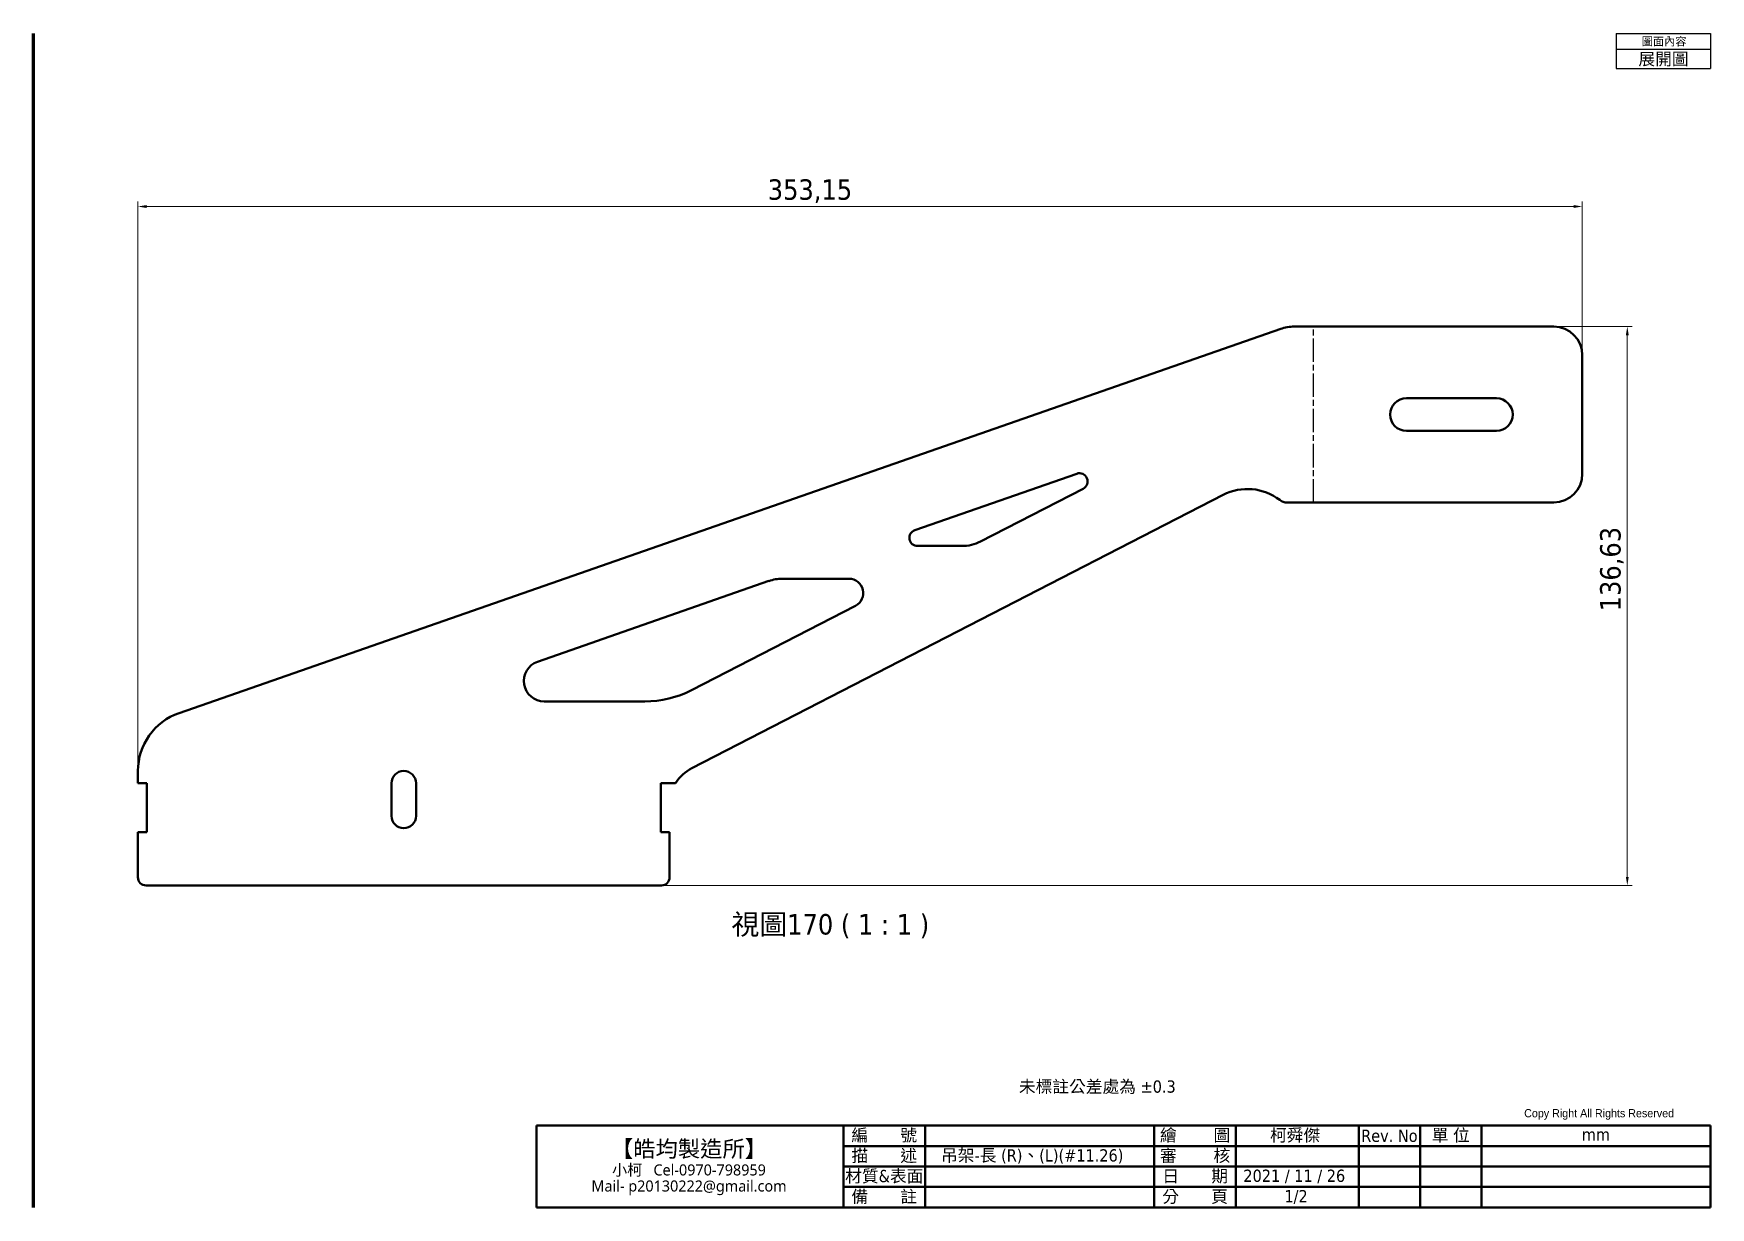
# Model space of a CAD drawing. Header units: millimetres. Extents: x 5 to 415, y 5 to 292.
import ezdxf
from ezdxf.enums import TextEntityAlignment as Align

# ---------------------------------------------------------------- set-up
doc = ezdxf.new("R2010")
doc.units = ezdxf.units.MM
doc.linetypes.add('CHAIN', pattern=[0.3543, 0.2362, -0.0295, 0.0591, -0.0295])
for name, color, linetype, lineweight in [('可見 (ISO)', 7, 'Continuous', 50), ('圖框 (ISO)', 7, 'Continuous', 70), ('折彎中心線 (ISO)', 7, 'CHAIN', 25), ('標註 (ISO)', 12, 'Continuous', 18), ('標題 (ISO)', 7, 'Continuous', 50), ('符號 (ISO)', 7, 'Continuous', 25)]:
    doc.layers.add(name, color=color, linetype=linetype, lineweight=lineweight)
doc.styles.add('@2.0標示文字 (ISO)', font='tahoma_0.ttf')
doc.styles.add('@3.0標示文字 (ISO)', font='tahoma_0.ttf')
doc.styles.add('標示文字 (ISO)', font='tahoma_0.ttf')
doc.styles.add('註記文字 (ISO)', font='tahoma_0.ttf')
doc.dimstyles.new('預設 (ISO)', dxfattribs={"dimtxt": 5, "dimasz": 2.1, "dimexe": 1.2, "dimexo": 0.5, "dimgap": 0.3, "dimtad": 1, "dimrnd": 1e-08, "dimtxsty": '標示文字 (ISO)', "dimcen": 0.09, "dimdle": 3, "dimclrd": 256, "dimclre": 256, "dimclrt": 256, "dimazin": 2, "dimtfac": 1, "dimtmove": 0, "dimatfit": 3, "dimfxl": 0, "dimtolj": 1, "dimtzin": 0, "dimlwd": -1, "dimlwe": -1, "dimarcsym": 0})

# ---------------------------------------------------------------- blocks, each defined once
blk = doc.blocks.new('圖框 預設圖框')
at = {"layer": '圖框 (ISO)', "flags": 128}
blk.add_lwpolyline([(5, 5), (5, 292)], dxfattribs=at)
blk = doc.blocks.new('標題欄框 KSJ-單位mm')
at = {"layer": '標題 (ISO)'}
for p, q in [((41.84, 139.37), (328.84, 139.37)), ((41.84, 130.09), (41.84, 139.37)), ((116.84, 139.37), (116.84, 119.37)), ((136.84, 139.37), (136.84, 119.37)), ((136.84, 139.37), (136.84, 119.37)), ((192.84, 139.37), (192.84, 119.37)), ((212.84, 139.37), (212.84, 119.37)), ((212.84, 139.37), (212.84, 119.37)), ((242.84, 139.37), (242.84, 119.37)), ((257.84, 139.37), (257.84, 119.37)), ((272.84, 139.37), (272.84, 119.37)), ((328.84, 133.09), (328.84, 139.37)), ((116.84, 134.37), (192.84, 134.37)), ((192.84, 134.37), (212.84, 134.37)), ((212.84, 134.37), (242.84, 134.37)), ((242.84, 134.37), (328.84, 134.37)), ((328.84, 133.09), (328.84, 119.37)), ((41.84, 119.37), (41.84, 130.09)), ((116.84, 129.37), (192.84, 129.37)), ((192.84, 129.37), (242.84, 129.37)), ((242.84, 129.37), (328.84, 129.37)), ((116.84, 124.37), (192.84, 124.37)), ((192.84, 124.37), (242.84, 124.37)), ((242.84, 124.37), (328.84, 124.37)), ((41.84, 119.37), (328.84, 119.37)), ((242.84, 119.37), (328.84, 119.37))]:
    blk.add_line(p, q, dxfattribs=at)
at = {"layer": '標題 (ISO)', "insert": (283.3, 143.41), "char_height": 2, "attachment_point": 1, "style": '註記文字 (ISO)'}
blk.add_mtext('\\f新細明體|b0|i0;\\H2.0000;Copy Right All Rights Reserved', dxfattribs=at)
at = {"layer": '標題 (ISO)', "insert": (79.1, 129.03), "char_height": 3, "width": 74.2489, "attachment_point": 5, "line_spacing_factor": 0.871881, "style": '註記文字 (ISO)'}
blk.add_mtext('{\\fMicrosoft JhengHei|b1|i0|c136|p34;\\H1.33333x;【皓均製造所】\\P\\fMicrosoft JhengHei|b0|i0|c136|p34;\\H0.675x;小柯   \\fMicrosoft JhengHei|b0|i0|c0|p34;Cel-\\f@Microsoft JhengHei|b0|i0|c0|p34;0970-798959\\H1.40979x; \\H0.70932x;\\P\\fMicrosoft JhengHei|b0|i0|c0|p34;Mail- \\f@Microsoft JhengHei|b0|i0|c0|p34;p20130222@gmail.com\\H1.08693x; }', dxfattribs=at)
at = {"layer": '標題 (ISO)', "char_height": 3, "attachment_point": 5, "style": '註記文字 (ISO)'}
for s, insert, width in [('編       號', (126.84, 136.87), 20), ('繪        圖        ', (202.84, 136.87), 20), ('Rev. No', (250.34, 136.87), 15), ('單 位 ', (265.34, 136.87), 15), ('mm', (300.84, 137.21), 56), ('描       述', (126.84, 131.87), 20), ('審        核', (202.84, 131.87), 20), ('材質&表面', (126.84, 126.87), 20), ('日       期', (202.84, 126.87), 20), ('備       註', (126.84, 121.87), 20), ('分       頁', (202.84, 121.87), 20)]:
    blk.add_mtext(s, dxfattribs=dict(at, insert=insert, width=width))
at = {"layer": '標題 (ISO)', "style": '註記文字 (ISO)'}
for tag, p in [('請輸入編號', (164.84, 136.87)), ('請輸入審核人員', (227.84, 131.87)), ('(變更序號)輸入1', (250.34, 131.87)), ('變更的日期1', (265.34, 131.87)), ('設計變更的內容1', (300.84, 131.87)), ('請輸入材質&表面處理', (164.84, 126.87)), ('(變更序號)輸入2', (250.34, 126.87)), ('變更的日期2', (265.34, 126.87)), ('設計變更的內容2', (300.84, 126.87)), ('請輸入備註', (164.84, 121.87)), ('(變更序號)輸入3', (250.34, 121.87)), ('變更的日期3', (265.34, 121.87)), ('設計變更的內容3', (300.84, 121.87))]:
    blk.add_attdef(tag, text='', height=3, dxfattribs=at).set_placement(p, align=Align.MIDDLE_CENTER)
for tag, p in [('請輸入繪圖人員_001', (221.16, 135.53)), ('請輸入描述_001', (140.73, 130.6)), ('請輸入日期_001', (214.64, 125.62)), ('請輸入分頁_001', (224.67, 120.62))]:
    blk.add_attdef(tag, p, '', height=3, dxfattribs=at)
blk = doc.blocks.new('表格2')
at = {"layer": '符號 (ISO)'}
for p, q in [((391.95, 292), (415, 292)), ((391.95, 292), (391.95, 288.22)), ((415, 292), (415, 288.22)), ((391.95, 288.22), (415, 288.22)), ((391.95, 288.22), (391.95, 283.44)), ((415, 288.22), (415, 283.44)), ((391.95, 283.44), (415, 283.44))]:
    blk.add_line(p, q, dxfattribs=at)
at = {"layer": '符號 (ISO)', "attachment_point": 7}
for s, insert, char_height, style in [('圖面內容', (398.21, 288.83), 2, '@2.0標示文字 (ISO)'), ('展開圖', (397.38, 283.95), 3, '@3.0標示文字 (ISO)')]:
    blk.add_mtext(s, dxfattribs=dict(at, insert=insert, char_height=char_height, style=style))
blk = doc.blocks.new('*D11')
at = {"layer": 'Defpoints', "color": 0}
for p in [(383.67, 249.71), (383.67, 213.35), (30.52, 111.71)]:
    blk.add_point(p, dxfattribs=at)
at = {"layer": '標註 (ISO)'}
for p, q in [((30.52, 112.21), (30.52, 250.91)), ((383.67, 213.85), (383.67, 250.91)), ((32.62, 249.71), (381.57, 249.71))]:
    blk.add_line(p, q, dxfattribs=at)
for points in [[(32.62, 250.06), (32.62, 249.36), (30.52, 249.71)], [(381.57, 250.06), (381.57, 249.36), (383.67, 249.71)]]:
    blk.add_solid(points, dxfattribs=at)
at = {"layer": '標註 (ISO)', "insert": (194.83, 256.36), "char_height": 5, "attachment_point": 2, "style": '標示文字 (ISO)'}
blk.add_mtext('\\A1;353,15', dxfattribs=at)
blk = doc.blocks.new('*D12')
at = {"layer": 'Defpoints', "color": 0}
for p in [(376.67, 220.35), (158.52, 83.71), (394.67, 83.71)]:
    blk.add_point(p, dxfattribs=at)
at = {"layer": '標註 (ISO)'}
for p, q in [((377.17, 220.35), (395.87, 220.35)), ((394.67, 218.25), (394.67, 85.81)), ((159.02, 83.71), (395.87, 83.71))]:
    blk.add_line(p, q, dxfattribs=at)
for points in [[(394.32, 218.25), (395.02, 218.25), (394.67, 220.35)], [(394.32, 85.81), (395.02, 85.81), (394.67, 83.71)]]:
    blk.add_solid(points, dxfattribs=at)
at = {"layer": '標註 (ISO)', "insert": (388.02, 161.06), "char_height": 5, "attachment_point": 2, "rotation": 90, "style": '標示文字 (ISO)'}
blk.add_mtext('\\A1;136,63', dxfattribs=at)

msp = doc.modelspace()

# ---------------------------------------------------------------- linework, layer by layer
at = {"layer": '可見 (ISO)'}
for p, q in [((309.921, 219.789), (40.581, 125.878)), ((376.67, 220.346), (313.213, 220.346)), ((383.67, 184.346), (383.67, 213.346)), ((340.67, 202.846), (362.67, 202.846)), ((362.67, 194.846), (340.67, 194.846)), ((220.489, 170.603), (260.046, 184.395)), ((261.619, 180.728), (236.53, 167.822)), ((165.945, 112.394), (295.834, 179.211)), ((311.52, 177.346), (376.67, 177.346)), ((231.956, 166.714), (221.148, 166.714)), ((128.232, 138.435), (184.794, 158.157)), ((188.086, 158.714), (204.371, 158.714)), ((205.972, 152.102), (165.89, 131.483)), ((154.454, 128.714), (129.878, 128.714)), ((30.52, 111.714), (30.52, 108.714)), ((30.52, 108.714), (32.67, 108.714)), ((32.67, 108.714), (32.67, 96.714)), ((92.52, 100.714), (92.52, 108.714)), ((98.52, 108.714), (98.52, 100.714)), ((158.37, 96.714), (158.37, 108.714)), ((158.37, 108.714), (161.986, 108.714)), ((32.67, 96.714), (30.52, 96.714)), ((30.52, 96.714), (30.52, 85.714)), ((160.52, 96.714), (158.37, 96.714)), ((160.52, 85.714), (160.52, 96.714)), ((32.52, 83.714), (158.52, 83.714))]:
    msp.add_line(p, q, dxfattribs=at)
for centre, radius, start, end in [((313.213, 210.346), 10, 90, 109.22214), ((376.67, 213.346), 7, 0, 90), ((340.67, 198.846), 4, 90, 270), ((362.67, 198.846), 4, 270, 90), ((260.705, 182.507), 2, 297.22214, 109.22214), ((301.781, 167.651), 13, 52.50679, 117.22214), ((376.67, 184.346), 7, 270, 0), ((311.52, 180.346), 3, 232.50679, 270), ((221.148, 168.714), 2, 109.22214, 270), ((231.956, 176.714), 10, 270, 297.22214), ((188.086, 148.714), 10, 90, 109.22214), ((204.371, 155.214), 3.5, 297.22214, 90), ((129.878, 133.714), 5, 109.22214, 270), ((154.454, 153.714), 25, 270, 297.22214), ((45.52, 111.714), 15, 109.22214, 180), ((95.52, 108.714), 3, 0, 180), ((170.52, 103.502), 10, 117.22214, 148.58374), ((95.52, 100.714), 3, 180, 0), ((32.52, 85.714), 2, 180, 270), ((158.52, 85.714), 2, 270, 0)]:
    msp.add_arc(centre, radius, start, end, dxfattribs=at)
at = {"layer": '折彎中心線 (ISO)', "ltscale": 24.273214}
msp.add_line((317.944, 177.346), (317.944, 220.346), dxfattribs=at)

# ---------------------------------------------------------------- block references
for name in ['圖框 預設圖框', '表格2']:
    msp.add_blockref(name, (0, 0))
msp.add_blockref('標題欄框 KSJ-單位mm', (86.156, -114.365)).add_auto_attribs({'請輸入描述_001': '吊架-長 (R)、(L)(#11.26)', '請輸入繪圖人員_001': '柯舜傑', '請輸入日期_001': '2021 / 11 / 26', '請輸入分頁_001': '1/2'})

# ---------------------------------------------------------------- texts
at = {"layer": '符號 (ISO)', "insert": (175.62, 70.825), "char_height": 5, "attachment_point": 7, "style": '標示文字 (ISO)'}
msp.add_mtext('視圖170 ( 1 : 1 )', dxfattribs=at)
at = {"layer": '符號 (ISO)', "insert": (245.898, 36.063), "char_height": 3, "width": 55.80779, "attachment_point": 1, "style": '註記文字 (ISO)'}
msp.add_mtext('未標註公差處為 ±0.3', dxfattribs=at)

# ---------------------------------------------------------------- dimensions: what is measured, and where the dimension line sits
at = {"layer": '標註 (ISO)'}
for base, p1, p2, angle, picture, middle in [((383.67, 249.714), (30.52, 111.714), (383.67, 213.346), 180, '*D11', (194.834, 249.714)), ((394.67, 83.714), (376.67, 220.346), (158.52, 83.714), 90, '*D12', (394.67, 161.061))]:
    dim = msp.add_linear_dim(base=base, p1=p1, p2=p2, angle=angle, dimstyle='預設 (ISO)', override={"dimgap": 0.3, "dimdec": 2, "dimtol": 0, "dimlim": 0, "dimtp": 0, "dimtm": 0, "dimtdec": 2, "dimtofl": 0, "dimatfit": 1}, dxfattribs=at)
    dim.commit()
    dim.dimension.update_dxf_attribs({"geometry": picture, "text_midpoint": middle, "dimtype": 160})

doc.saveas('drawing.dxf')
